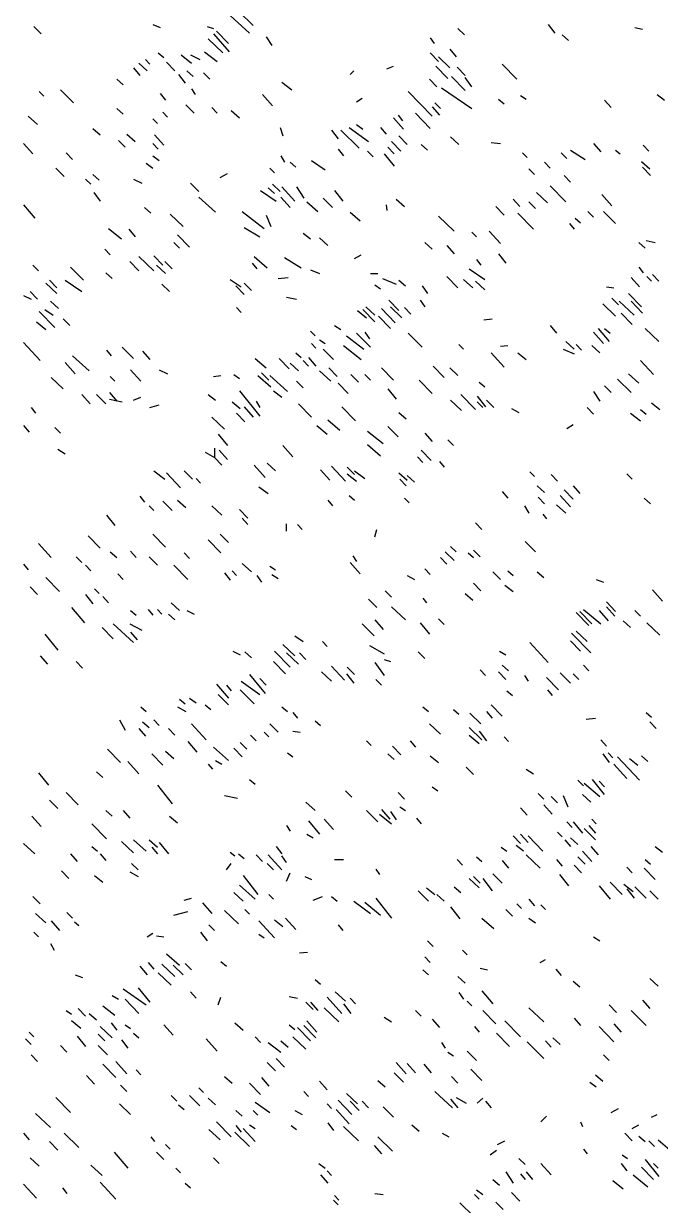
# Model space of a CAD drawing. Extents: x 0 to 599, y 0 to 600.
# Drawn here: x 0.2 to 126.5, y 239.7 to 474.2 of the extents above; entities that cross this region are included whole.
import ezdxf

# ---------------------------------------------------------------- set-up
doc = ezdxf.new("R2010")
doc.units = 0
doc.header["$MEASUREMENT"] = 0
doc.layers.add('LIMESTONE_FSET2', color=66, linetype='CONTINUOUS')

msp = doc.modelspace()

# ---------------------------------------------------------------- linework, layer by layer
at = {"layer": 'LIMESTONE_FSET2'}
for p, q in [((40.43, 476.44), (45, 472.32)), ((42.99, 476.44), (45.73, 473.82)), ((25.79, 474.01), (27.26, 473.45)), ((104.27, 474.01), (105.55, 472.32)), ((2.2, 473.64), (3.66, 472.14)), ((36.59, 473.64), (37.87, 473.26)), ((37.87, 472.14), (40.98, 468.58)), ((38.41, 472.7), (40.79, 470.27)), ((48.29, 471.58), (49.39, 469.89)), ((80.85, 471.39), (81.59, 470.27)), ((86.34, 473.26), (87.62, 471.95)), ((107.01, 471.95), (108.29, 470.83)), ((121.46, 473.45), (122.93, 473.07)), ((36.77, 471.2), (39.7, 468.39)), ((84.7, 469.14), (85.98, 467.64)), ((24.33, 467.08), (25.24, 466.15)), ((26.89, 468.39), (27.99, 467.46)), ((31.46, 468.02), (33.48, 466.33)), ((33.29, 468.02), (35.12, 467.08)), ((36.04, 468.58), (38.6, 466.71)), ((80.85, 468.39), (82.5, 466.71)), ((82.5, 467.64), (84.7, 465.4)), ((21.95, 465.4), (23.23, 463.9)), ((23.05, 466.33), (24.7, 464.84)), ((28.54, 466.52), (30.18, 464.84)), ((32.56, 464.84), (33.84, 463.71)), ((35.85, 464.46), (37.13, 463.15)), ((64.94, 464.09), (65.67, 464.84)), ((72.26, 465.21), (73.54, 465.77)), ((81.95, 465.77), (84.33, 463.34)), ((86.16, 465.59), (87.8, 463.9)), ((95.12, 466.15), (98.05, 463.15)), ((18.66, 463.15), (19.94, 462.03)), ((30.91, 464.09), (32.2, 462.4)), ((51.4, 462.59), (53.41, 461.09)), ((80.67, 463.15), (82.13, 461.65)), ((85.06, 463.71), (87.8, 460.9)), ((89.09, 461.65), (87.8, 463.53)), ((3.29, 460.72), (4.21, 459.78)), ((7.5, 461.09), (10.06, 458.47)), ((27.26, 460.34), (28.35, 459.03)), ((33.48, 461.28), (34.21, 460.16)), ((47.56, 460.16), (49.57, 457.91)), ((76.46, 460.72), (81.22, 455.85)), ((83.05, 461.47), (89.09, 457.35)), ((98.78, 459.97), (99.88, 459.22)), ((125.85, 460.16), (127.32, 459.03)), ((18.66, 457.35), (19.94, 456.22)), ((32.38, 458.1), (34.02, 456.41)), ((37.5, 457.54), (38.6, 456.41)), ((66.22, 458.66), (67.32, 459.41)), ((81.22, 457.72), (82.68, 456.04)), ((81.77, 458.47), (82.87, 457.35)), ((94.39, 459.22), (95.49, 458.28)), ((115.43, 459.03), (116.71, 457.54)), ((1.1, 455.85), (2.93, 454.17)), ((25.79, 455.29), (26.71, 454.35)), ((27.8, 456.6), (28.72, 455.66)), ((41.34, 456.97), (42.99, 455.48)), ((73.54, 455.48), (75.55, 453.23)), ((74.45, 456.04), (75.37, 454.91)), ((77.93, 456.41), (80.85, 453.42)), ((13.9, 453.42), (15.37, 452.11)), ((51.04, 453.6), (51.59, 451.92)), ((61.28, 453.04), (62.56, 451.36)), ((63.11, 453.04), (66.77, 449.49)), ((64.76, 453.6), (68.6, 450.8)), ((66.22, 454.17), (67.5, 453.23)), ((70.98, 453.6), (72.07, 452.29)), ((0.18, 450.42), (2.01, 448.36)), ((19.02, 450.98), (20.3, 449.67)), ((20.67, 452.29), (22.32, 450.8)), ((25.79, 450.42), (26.89, 449.3)), ((26.16, 452.11), (27.99, 450.05)), ((73.17, 450.8), (75, 448.92)), ((74.63, 451.92), (76.28, 450.23)), ((79.02, 450.23), (80.3, 449.11)), ((84.88, 451.73), (86.52, 450.23)), ((92.93, 450.61), (94.76, 450.42)), ((113.23, 450.42), (114.7, 448.74)), ((8.6, 448.55), (9.88, 447.24)), ((25.79, 447.99), (27.07, 447.05)), ((51.22, 447.99), (51.95, 446.68)), ((62.56, 449.3), (63.66, 447.99)), ((68.41, 448.92), (69.51, 447.8)), ((71.71, 448.36), (73.72, 445.93)), ((72.44, 449.67), (73.72, 448.36)), ((99.15, 448.55), (100.06, 447.61)), ((106.83, 448.55), (107.93, 447.43)), ((108.66, 449.11), (111.59, 447.24)), ((117.62, 449.11), (118.54, 448.36)), ((123.11, 450.05), (124.21, 448.92)), ((6.59, 445.55), (8.23, 443.87)), ((24.51, 446.49), (25.79, 445.55)), ((49.02, 445.55), (49.94, 444.62)), ((53.05, 446.68), (54.15, 445.74)), ((57.26, 447.05), (60, 445.18)), ((103.54, 446.68), (104.63, 445.55)), ((122.74, 446.86), (124.39, 445.37)), ((122.93, 445.74), (124.57, 444.06)), ((12.44, 443.31), (13.54, 442.37)), ((13.9, 444.24), (15.18, 443.12)), ((21.95, 443.31), (23.6, 442.56)), ((39.15, 443.68), (40.61, 444.43)), ((100.43, 445.37), (101.52, 444.24)), ((107.38, 444.06), (108.66, 442.75)), ((33.29, 442.56), (34.94, 440.87)), ((47.2, 441.06), (50.3, 439)), ((48.66, 441.62), (49.94, 440.5)), ((49.57, 442.37), (51.04, 440.87)), ((51.4, 441.81), (53.96, 439)), ((54.33, 441.81), (55.79, 439.56)), ((61.83, 441.06), (63.48, 439)), ((104.63, 442), (107.74, 438.81)), ((14.09, 440.69), (15.37, 439)), ((34.94, 439.75), (38.23, 436.76)), ((51.22, 439.75), (53.05, 437.69)), ((56.34, 438.81), (58.54, 436.94)), ((59.63, 439.56), (61.46, 437.69)), ((74.09, 439.38), (75.73, 437.88)), ((97.32, 439.38), (98.6, 437.88)), ((100.43, 438.81), (101.71, 437.5)), ((101.89, 440.69), (104.09, 438.63)), ((114.88, 440.31), (116.89, 438.07)), ((0.18, 438.25), (2.38, 435.63)), ((24.15, 437.69), (25.43, 436.57)), ((29.27, 436.38), (31.83, 433.95)), ((43.54, 436.94), (47.93, 433.57)), ((48.29, 436.19), (49.21, 433.95)), ((64.94, 436.76), (66.95, 435.07)), ((72.07, 438.25), (72.26, 437.13)), ((93.84, 437.88), (95.49, 436.19)), ((98.23, 436.57), (101.34, 433.39)), ((112.13, 436.94), (113.23, 435.82)), ((115.24, 436.94), (117.62, 434.51)), ((82.5, 436.01), (85.61, 433.01)), ((108.48, 434.51), (109.39, 433.39)), ((109.57, 435.63), (110.67, 434.7)), ((17.01, 433.57), (19.57, 431.51)), ((21.04, 433.39), (22.32, 431.89)), ((33.11, 429.83), (30.73, 432.26)), ((43.9, 433.76), (47.01, 431.89)), ((55.61, 432.64), (57.07, 431.51)), ((58.9, 431.7), (60.55, 430.2)), ((89.09, 432.82), (90, 431.89)), ((92.56, 433.01), (94.76, 430.58)), ((16.28, 429.45), (17.38, 428.33)), ((30, 430.76), (31.1, 429.64)), ((79.76, 430.76), (81.22, 429.45)), ((84.15, 430.2), (85.61, 428.52)), ((122.2, 430.76), (123.48, 429.64)), ((123.66, 431.14), (125.49, 430.76)), ((21.22, 427.02), (23.05, 425.15)), ((23.05, 427.96), (25.98, 425.15)), ((25.98, 428.14), (27.8, 426.27)), ((28.17, 427.02), (29.63, 425.52)), ((45.91, 427.96), (48.48, 425.71)), ((51.95, 427.77), (55.24, 425.71)), ((65.85, 427.58), (67.13, 428.33)), ((90, 427.39), (90.91, 426.27)), ((94.39, 428.52), (95.85, 426.65)), ((2.01, 426.27), (3.11, 425.15)), ((9.51, 425.9), (12.07, 423.28)), ((16.46, 424.77), (17.74, 423.65)), ((26.52, 426.27), (28.35, 424.59)), ((45.55, 426.65), (46.46, 425.52)), ((57.07, 425.34), (58.9, 424.59)), ((68.96, 424.59), (70.43, 424.59)), ((88.54, 425.52), (91.65, 423.46)), ((122.2, 425.9), (123.11, 424.77)), ((4.57, 422.71), (6.77, 420.66)), ((5.3, 423.28), (6.77, 421.78)), ((8.41, 423.28), (11.71, 421.03)), ((27.62, 422.53), (29.09, 421.03)), ((41.16, 423.46), (43.35, 421.97)), ((42.26, 422.15), (43.9, 420.47)), ((43.9, 422.71), (45.37, 421.22)), ((50.67, 423.65), (52.68, 423.84)), ((69.88, 422.34), (70.98, 421.59)), ((71.34, 423.65), (74.09, 422.53)), ((74.63, 423.28), (75.91, 422.15)), ((79.21, 422.15), (80.3, 420.66)), ((84.15, 424.03), (86.34, 421.78)), ((87.44, 423.46), (89.27, 421.78)), ((89.82, 423.09), (91.65, 421.4)), ((120.73, 423.84), (122.38, 421.97)), ((123.84, 424.03), (124.76, 423.09)), ((124.94, 424.4), (126.22, 423.09)), ((0.18, 420.28), (1.65, 419.53)), ((1.46, 421.03), (2.93, 419.53)), ((52.32, 419.91), (54.33, 419.53)), ((115.79, 421.97), (117.26, 421.78)), ((116.89, 419.72), (118.17, 418.41)), ((120.18, 420.66), (122.74, 418.03)), ((4.39, 417.47), (6.04, 416.35)), ((5.49, 419.16), (7.13, 417.66)), ((42.44, 417.85), (43.35, 416.91)), ((67.5, 417.47), (69.88, 415.04)), ((68.05, 418.03), (69.88, 416.35)), ((71.16, 417.66), (73.9, 414.85)), ((72.62, 419.34), (74.63, 417.29)), ((72.99, 418.03), (75.18, 415.79)), ((75.73, 417.85), (77.01, 416.54)), ((78.84, 419.34), (79.76, 418.03)), ((115.06, 418.6), (117.62, 416.16)), ((118.35, 419.16), (121.28, 416.35)), ((120.73, 419.16), (122.93, 416.72)), ((2.74, 415.04), (4.57, 413.54)), ((3.29, 417.1), (6.4, 413.92)), ((8.05, 415.6), (9.33, 414.29)), ((66.4, 417.29), (68.23, 415.79)), ((70.61, 416.16), (72.99, 413.73)), ((91.46, 415.41), (93.11, 415.6)), ((118.72, 416.72), (120.91, 414.48)), ((57.07, 413.17), (57.99, 412.23)), ((61.83, 414.29), (63.11, 413.54)), ((66.22, 412.79), (68.96, 409.98)), ((67.87, 412.98), (68.78, 411.67)), ((76.46, 412.79), (79.21, 409.98)), ((104.63, 414.29), (105.91, 412.79)), ((113.23, 412.98), (115.24, 410.73)), ((114.15, 413.73), (116.34, 411.11)), ((115.43, 413.73), (116.52, 412.79)), ((123.48, 413.73), (126.22, 411.11)), ((0.18, 410.92), (3.48, 407.36)), ((57.26, 410.73), (58.17, 409.8)), ((58.9, 411.48), (60, 410.73)), ((63.66, 410.36), (67.13, 407.55)), ((64.21, 412.23), (67.68, 409.61)), ((86.52, 410.55), (87.44, 409.61)), ((94.76, 410.17), (96.22, 410.36)), ((107.74, 411.11), (109.39, 409.61)), ((109.76, 410.55), (110.85, 409.42)), ((112.87, 410.36), (114.51, 408.86)), ((9.88, 408.3), (13.17, 405.3)), ((16.65, 409.42), (17.56, 408.3)), ((19.76, 409.98), (21.95, 407.74)), ((23.78, 409.24), (25.24, 407.55)), ((54.15, 408.86), (55.24, 407.93)), ((61.65, 407.55), (59.63, 409.61)), ((92.93, 408.86), (95.49, 406.05)), ((98.23, 408.86), (99.88, 407.55)), ((107.2, 409.61), (109.39, 408.67)), ((8.41, 406.99), (10.43, 404.74)), ((46.1, 407.74), (48.29, 405.87)), ((50.85, 407.74), (52.87, 405.68)), ((53.05, 406.8), (54.7, 405.3)), ((55.61, 407.36), (56.71, 406.24)), ((56.71, 407.93), (58.17, 406.24)), ((60.73, 405.87), (62.38, 404.18)), ((71.16, 405.87), (73.54, 403.43)), ((81.4, 406.24), (83.6, 403.99)), ((84.7, 405.87), (86.34, 404.37)), ((122.56, 407.36), (125.12, 404.56)), ((5.67, 403.99), (8.05, 401.75)), ((17.38, 404.18), (18.29, 403.24)), ((21.4, 405.49), (23.41, 403.24)), ((27.07, 405.49), (28.72, 404.74)), ((37.87, 404.18), (39.33, 404.37)), ((41.89, 404.56), (42.99, 403.81)), ((46.65, 404.37), (49.21, 402.12)), ((47.38, 404.93), (48.84, 403.43)), ((49.02, 404.37), (52.5, 401.19)), ((58.9, 405.3), (61.1, 403.24)), ((65.12, 404.56), (66.59, 403.06)), ((67.87, 404.56), (68.96, 403.43)), ((78.66, 403.43), (81.22, 400.81)), ((117.99, 403.62), (120.73, 401)), ((120.18, 404.74), (122.2, 402.87)), ((17.2, 401), (18.66, 399.31)), ((42.99, 401.37), (47.01, 396.32)), ((49.76, 401.37), (51.4, 400.06)), ((54.33, 403.24), (55.61, 401.93)), ((62.56, 402.87), (64.57, 400.81)), ((72.44, 401.75), (74.09, 399.69)), ((90.55, 403.06), (91.65, 402.12)), ((113.23, 401.19), (114.51, 399.31)), ((115.43, 402.31), (116.71, 401)), ((11.71, 400.62), (13.35, 398.75)), ((14.63, 400.62), (16.46, 398.75)), ((17.2, 399.69), (19.76, 399.13)), ((21.95, 399.5), (23.41, 400.06)), ((36.77, 400.62), (38.23, 399.5)), ((41.52, 399.13), (43.17, 397.82)), ((46.28, 399.31), (47.01, 398)), ((54.7, 398.75), (57.26, 396.13)), ((84.88, 399.5), (87.07, 397.44)), ((86.89, 400.62), (89.82, 397.63)), ((90.18, 400.25), (91.83, 398.19)), ((90.18, 399.13), (91.28, 398)), ((92.01, 399.5), (93.48, 398)), ((124.76, 398.94), (126.4, 397.63)), ((1.65, 398), (2.56, 396.88)), ((25.24, 398), (27.07, 398.56)), ((42.44, 396.88), (44.09, 395.2)), ((43.9, 398.19), (45.73, 396.13)), ((63.29, 398.19), (66.04, 395.38)), ((74.63, 397.07), (76.1, 395.76)), ((96.95, 397.82), (98.41, 397.07)), ((111.95, 398), (113.23, 396.69)), ((120.55, 396.88), (122.56, 395.38)), ((122.56, 397.63), (123.66, 396.69)), ((0.18, 394.45), (1.28, 393.14)), ((6.4, 394.07), (7.5, 392.95)), ((37.5, 396.13), (40.06, 393.7)), ((58.35, 394.45), (60.37, 392.76)), ((60.55, 395.57), (62.93, 393.51)), ((72.44, 394.26), (74.45, 392.2)), ((107.93, 393.88), (109.21, 394.63)), ((38.78, 392.76), (40.61, 390.51)), ((68.41, 393.32), (71.52, 390.89)), ((79.76, 392.95), (81.22, 391.26)), ((84.33, 391.64), (85.43, 390.51)), ((6.95, 389.77), (8.41, 388.83)), ((38.05, 389.95), (38.05, 388.08)), ((38.96, 389.58), (40.61, 387.71)), ((51.59, 390.51), (53.6, 388.27)), ((68.41, 390.7), (70.98, 388.46)), ((79.02, 389.58), (81.04, 387.52)), ((36.22, 389.2), (38.05, 388.08)), ((39.51, 386.58), (38.05, 388.08)), ((48.48, 386.96), (50.12, 385.46)), ((78.29, 388.27), (79.39, 387.15)), ((82.68, 387.33), (83.6, 386.21)), ((25.98, 385.46), (28.17, 383.78)), ((28.54, 385.09), (31.28, 382.09)), ((32.01, 385.46), (33.66, 383.78)), ((45.91, 386.58), (48.11, 384.15)), ((59.09, 385.65), (60.91, 383.59)), ((61.28, 386.4), (64.02, 383.4)), ((64.39, 386.21), (65.85, 384.71)), ((64.39, 384.9), (66.22, 383.4)), ((65.85, 385.46), (67.87, 383.96)), ((74.63, 385.09), (76.28, 383.59)), ((100.61, 385.27), (101.52, 384.34)), ((104.82, 384.71), (106.1, 383.4)), ((119.82, 384.9), (120.91, 383.78)), ((34.39, 383.96), (35.3, 383.03)), ((46.83, 382.28), (48.66, 380.97)), ((74.82, 383.78), (76.1, 382.46)), ((76.28, 384.52), (77.74, 383.21)), ((103.54, 381.15), (102.07, 382.46)), ((109.21, 382.46), (110.49, 380.97)), ((23.23, 380.41), (24.15, 379.28)), ((64.76, 380.59), (65.85, 379.66)), ((75.73, 380.03), (76.65, 379.1)), ((95.12, 381.34), (96.22, 380.03)), ((102.26, 380.22), (103.54, 378.91)), ((106.65, 380.59), (108.66, 378.35)), ((107.38, 381.72), (109.21, 379.84)), ((123.29, 380.03), (124.57, 378.91)), ((25.06, 378.53), (25.98, 377.6)), ((27.8, 379.47), (29.63, 377.6)), ((30.73, 379.66), (32.38, 378.16)), ((37.5, 378.53), (39.51, 376.66)), ((42.99, 377.78), (44.63, 376.1)), ((60.55, 379.66), (61.46, 378.53)), ((99.51, 378.53), (100.43, 377.04)), ((105.91, 378.72), (107.74, 377.04)), ((16.65, 376.66), (18.29, 374.6)), ((43.54, 376.1), (44.63, 374.79)), ((103.17, 376.85), (103.9, 375.91)), ((25.79, 372.92), (28.35, 370.3)), ((39.15, 372.92), (40.79, 371.23)), ((52.32, 373.48), (52.32, 374.98)), ((54.51, 374.79), (55.43, 373.85)), ((69.88, 372.36), (70.24, 373.85)), ((89.82, 375.16), (91.1, 373.85)), ((3.11, 371.05), (5.67, 368.24)), ((12.99, 372.54), (15.37, 370.11)), ((36.77, 371.79), (39.33, 369.17)), ((84.88, 370.48), (85.98, 369.36)), ((99.7, 371.42), (101.71, 369.36)), ((10.61, 368.42), (11.71, 367.3)), ((17.38, 369.36), (18.66, 368.24)), ((21.4, 369.55), (22.5, 368.24)), ((25.06, 368.42), (26.71, 366.74)), ((32.01, 369.17), (33.11, 368.05)), ((65.49, 368.61), (66.22, 367.49)), ((82.87, 368.24), (84.15, 366.93)), ((83.78, 369.36), (85.61, 367.68)), ((88.35, 369.17), (89.45, 368.24)), ((89.45, 369.73), (90.73, 368.42)), ((0.18, 366.93), (1.1, 365.8)), ((12.44, 366.74), (13.54, 365.62)), ((30, 366.74), (32.74, 363.93)), ((43.54, 367.11), (45.37, 365.43)), ((49.02, 366.55), (50.12, 365.8)), ((64.94, 367.3), (66.95, 365.05)), ((79.76, 365.99), (80.85, 364.87)), ((4.57, 364.31), (7.32, 361.5)), ((18.84, 365.05), (19.94, 363.93)), ((40.06, 365.24), (41.16, 363.74)), ((41.52, 365.62), (42.44, 364.68)), ((46.46, 364.68), (47.38, 363.37)), ((49.39, 364.87), (50.67, 364.12)), ((76.28, 364.68), (77.74, 363.93)), ((93.29, 365.43), (94.76, 363.93)), ((96.22, 365.62), (97.32, 364.68)), ((102.07, 365.43), (103.35, 364.31)), ((113.78, 363.93), (115.24, 363.37)), ((1.46, 362.43), (2.93, 360.94)), ((14.27, 362.06), (15.18, 361.12)), ((71.89, 361.68), (73.17, 360.37)), ((87.8, 361.12), (89.27, 359.81)), ((89.45, 363.18), (90.91, 361.68)), ((95.67, 362.81), (97.32, 361.5)), ((124.94, 361.87), (126.95, 359.63)), ((12.44, 360.94), (13.9, 359.06)), ((15.91, 360.56), (17.01, 359.25)), ((29.45, 359.25), (31.1, 357.75)), ((68.6, 360), (70.24, 358.32)), ((79.39, 360.19), (80.12, 359.25)), ((115.79, 359.44), (117.62, 357.57)), ((9.7, 358.32), (12.26, 355.32)), ((21.4, 357.75), (22.5, 356.82)), ((24.88, 357.94), (25.79, 356.82)), ((26.71, 357.94), (27.62, 357)), ((28.9, 357), (30.18, 355.88)), ((32.56, 357.75), (34.02, 357)), ((73.17, 358.5), (75.91, 355.88)), ((109.76, 357.38), (112.32, 354.76)), ((110.49, 357.57), (112.87, 355.13)), ((111.22, 357.94), (114.7, 355.13)), ((114.33, 357.75), (116.16, 355.69)), ((115.79, 358.5), (117.44, 356.63)), ((121.46, 357.75), (122.56, 356.63)), ((15.73, 354.38), (17.93, 352.14)), ((17.93, 355.13), (21.95, 351.39)), ((21.22, 355.13), (23.6, 353.82)), ((67.32, 355.13), (69.7, 352.7)), ((69.88, 355.88), (71.52, 354.01)), ((78.84, 355.32), (80.67, 353.07)), ((82.5, 356.07), (83.6, 354.95)), ((119.09, 355.69), (120.55, 354.38)), ((123.84, 355.32), (126.4, 352.89)), ((4.39, 353.07), (6.95, 349.89)), ((21.4, 353.45), (22.68, 351.95)), ((53.96, 352.7), (55.61, 351.58)), ((108.66, 351.76), (110.67, 349.7)), ((108.84, 353.26), (112.68, 349.33)), ((109.76, 353.63), (111.95, 351.58)), ((41.71, 349.7), (43.17, 348.95)), ((44.09, 349.52), (45.37, 348.39)), ((49.94, 349.7), (53.05, 346.52)), ((51.59, 351.01), (53.96, 348.77)), ((59.45, 351.58), (60.37, 350.64)), ((68.78, 350.83), (71.71, 349.14)), ((78.48, 349.52), (79.76, 348.21)), ((94.57, 349.7), (95.85, 348.95)), ((100.61, 351.39), (104.27, 347.46)), ((3.48, 348.77), (4.94, 347.08)), ((10.61, 347.64), (11.89, 346.33)), ((49.76, 347.64), (52.13, 345.21)), ((52.32, 349.33), (54.7, 347.08)), ((54.88, 349.33), (56.16, 348.02)), ((69.88, 347.46), (71.71, 344.84)), ((71.71, 348.02), (72.99, 347.64)), ((45, 345.02), (48.11, 341.28)), ((59.27, 345.59), (61.28, 343.71)), ((61.28, 346.71), (63.84, 343.9)), ((64.21, 345.21), (65.67, 343.34)), ((64.39, 346.52), (65.85, 345.02)), ((90.73, 345.96), (91.83, 344.84)), ((94.39, 345.59), (95.85, 344.09)), ((95.12, 346.9), (96.4, 345.77)), ((99.51, 344.84), (100.24, 343.71)), ((106.65, 345.4), (108.66, 343.34)), ((109.21, 345.21), (110.3, 344.09)), ((111.22, 346.9), (112.32, 345.77)), ((38.41, 343.15), (40.79, 340.34)), ((40.43, 342.96), (41.34, 341.84)), ((43.35, 343.71), (47.01, 341.09)), ((47.01, 344.27), (48.29, 342.96)), ((70.06, 344.09), (71.16, 342.96)), ((103.9, 344.46), (106.28, 342.03)), ((31.1, 340.16), (32.2, 339.22)), ((33.11, 340.34), (34.39, 339.41)), ((38.78, 341.09), (40.79, 339.03)), ((43.17, 342.03), (45.91, 339.22)), ((96.04, 341.84), (97.13, 340.9)), ((104.09, 342.03), (105, 340.9)), ((23.41, 338.66), (24.51, 337.72)), ((30.73, 338.66), (32.38, 337.72)), ((36.22, 339.03), (37.32, 338.1)), ((51.4, 338.66), (52.5, 337.72)), ((79.39, 338.66), (80.49, 337.72)), ((85.43, 338.1), (86.52, 337.16)), ((92.01, 337.72), (93.11, 336.41)), ((92.93, 339.03), (95.12, 336.79)), ((19.21, 336.04), (20.3, 333.98)), ((23.78, 335.66), (25.06, 334.54)), ((25.98, 336.04), (27.07, 334.91)), ((53.6, 337.54), (54.51, 336.41)), ((57.99, 335.85), (59.09, 334.91)), ((88.72, 337.35), (90.91, 335.29)), ((111.77, 336.22), (113.6, 336.41)), ((123.66, 337.54), (124.76, 336.6)), ((124.39, 335.66), (125.67, 334.35)), ((23.05, 334.35), (24.33, 332.85)), ((28.9, 334.35), (30.18, 333.04)), ((33.48, 335.29), (36.4, 332.11)), ((45.18, 333.04), (46.28, 331.92)), ((47.93, 333.6), (48.84, 332.67)), ((49.02, 335.29), (50.67, 333.6)), ((53.6, 333.79), (55.06, 333.6)), ((80.67, 335.29), (82.87, 333.23)), ((88.54, 334.54), (91.1, 332.11)), ((88.54, 333.04), (90.55, 331.36)), ((90.55, 333.79), (92.01, 331.92)), ((32.74, 331.73), (34.57, 329.67)), ((43.17, 331.54), (44.45, 330.23)), ((68.23, 331.92), (69.15, 330.98)), ((73.35, 330.8), (75, 329.11)), ((76.83, 331.92), (77.93, 330.61)), ((95.49, 332.67), (96.4, 331.73)), ((114.7, 332.11), (115.79, 330.8)), ((16.83, 330.23), (19.39, 327.61)), ((25.61, 329.3), (27.8, 327.05)), ((28.35, 329.86), (30, 328.36)), ((37.87, 330.61), (40.79, 327.99)), ((41.89, 330.42), (43.54, 328.74)), ((52.5, 329.49), (53.6, 328.74)), ((72.44, 329.3), (73.72, 328.17)), ((80.85, 328.92), (82.5, 327.61)), ((115.06, 329.3), (116.34, 327.61)), ((116.16, 329.49), (117.07, 328.55)), ((117.99, 328.74), (122.38, 324.06)), ((120.37, 328.36), (122.01, 327.05)), ((122.74, 328.92), (124.02, 327.8)), ((20.85, 327.8), (23.05, 325.37)), ((36.77, 327.24), (37.68, 326.3)), ((38.23, 327.99), (39.51, 327.24)), ((87.99, 326.68), (89.45, 325.18)), ((99.88, 326.3), (101.34, 325.37)), ((117.26, 327.24), (119.82, 324.43)), ((3.11, 325.55), (5.12, 323.12)), ((14.63, 325.74), (15.91, 324.62)), ((45, 324.24), (46.1, 323.31)), ((110.12, 324.06), (111.22, 322.93)), ((115.43, 321.25), (113.05, 324.24)), ((114.33, 323.87), (115.43, 322.75)), ((8.6, 321.62), (10.98, 319.19)), ((26.71, 323.12), (29.63, 319.38)), ((64.02, 322), (65.3, 320.69)), ((74.45, 321.62), (75.73, 320.31)), ((81.22, 322.75), (82.32, 322)), ((102.26, 321.44), (103.35, 320.31)), ((112.68, 319.75), (111.04, 321.25)), ((111.4, 323.49), (114.51, 320.87)), ((5.3, 320.12), (6.95, 318.44)), ((40.06, 321.06), (42.62, 320.5)), ((56.16, 319.75), (57.99, 318.07)), ((103.35, 319.19), (105, 317.32)), ((104.82, 320.87), (106.1, 319.56)), ((107.2, 321.06), (108.11, 318.81)), ((1.83, 316.94), (3.66, 314.88)), ((16.46, 318.07), (17.74, 316.94)), ((19.94, 318.07), (21.22, 316.57)), ((29.09, 316.94), (30.73, 315.63)), ((68.23, 318.07), (70.43, 315.82)), ((70.79, 317.32), (73.17, 315.44)), ((71.16, 318.25), (72.8, 316.38)), ((72.99, 317.88), (74.09, 316.19)), ((74.82, 318.81), (75.91, 318.07)), ((78.11, 316.57), (79.02, 315.44)), ((98.78, 318.63), (100.06, 317.13)), ((13.72, 315.44), (16.65, 312.45)), ((52.32, 315.07), (53.05, 313.95)), ((56.71, 316.01), (58.9, 313.39)), ((59.82, 316.38), (61.65, 314.32)), ((107.93, 315.82), (109.02, 314.7)), ((109.21, 315.82), (111.04, 313.57)), ((111.4, 314.51), (113.6, 312.26)), ((112.32, 315.07), (113.6, 313.57)), ((112.87, 316.38), (113.78, 315.44)), ((19.57, 311.89), (21.95, 309.64)), ((21.95, 312.26), (24.51, 310.02)), ((25.06, 312.26), (26.71, 310.76)), ((56.34, 313.39), (57.62, 312.64)), ((97.32, 313.01), (98.78, 311.51)), ((98.78, 313.39), (100.24, 311.7)), ((100.24, 313.01), (103.17, 310.02)), ((106.1, 313.76), (107.01, 312.82)), ((107.56, 312.26), (108.66, 310.95)), ((108.66, 312.64), (110.12, 311.33)), ((0.18, 311.51), (2.38, 309.45)), ((13.72, 310.95), (14.82, 310.02)), ((25.61, 310.76), (26.71, 309.45)), ((27.07, 311.7), (28.9, 309.45)), ((41.16, 309.83), (42.07, 309.08)), ((50.3, 310.95), (51.4, 309.45)), ((94.94, 310.76), (96.04, 310.02)), ((99.33, 310.02), (97.87, 311.14)), ((111.04, 310.02), (112.87, 307.96)), ((112.68, 310.95), (114.15, 309.27)), ((125.49, 310.95), (126.95, 309.83)), ((9.51, 309.45), (10.79, 307.96)), ((15.37, 309.45), (16.46, 308.14)), ((21.59, 307.58), (22.87, 306.27)), ((40.43, 306.27), (41.34, 307.58)), ((42.8, 309.45), (43.9, 308.52)), ((46.28, 309.27), (47.56, 307.96)), ((48.48, 307.58), (49.76, 306.27)), ((48.66, 309.27), (51.4, 306.27)), ((52.32, 307.77), (51.4, 309.08)), ((61.83, 308.33), (63.66, 308.33)), ((86.16, 308.33), (87.26, 307.21)), ((90, 308.89), (91.1, 307.96)), ((95.12, 308.14), (96.4, 306.65)), ((99.88, 309.27), (102.62, 306.65)), ((105.91, 308.33), (107.01, 307.02)), ((109.39, 307.21), (110.85, 305.71)), ((110.12, 308.89), (111.59, 307.39)), ((123.48, 308.33), (124.57, 307.39)), ((7.68, 306.08), (9.15, 304.59)), ((14.27, 305.15), (15.91, 303.84)), ((21.22, 305.9), (22.87, 304.96)), ((43.72, 305.15), (46.65, 301.4)), ((52.32, 304.03), (53.05, 305.71)), ((55.98, 304.96), (57.26, 304.4)), ((70.06, 306.46), (70.79, 305.34)), ((89.45, 304.96), (90.73, 303.65)), ((93.29, 305.52), (95.12, 303.65)), ((106.46, 305.34), (108.29, 303.09)), ((119.82, 306.83), (120.91, 305.71)), ((123.29, 306.65), (125.49, 304.4)), ((42.99, 303.28), (46.1, 300.47)), ((80.12, 302.71), (81.77, 301.4)), ((85.61, 302.9), (86.89, 301.78)), ((88.54, 304.59), (90.55, 302.71)), ((91.28, 304.59), (93.11, 302.15)), ((114.33, 303.09), (116.52, 300.47)), ((116.52, 303.84), (118.9, 301.4)), ((119.27, 303.46), (121.1, 301.97)), ((119.82, 302.53), (121.28, 300.66)), ((121.46, 302.9), (123.66, 300.66)), ((2.01, 301.03), (3.48, 299.53)), ((32.01, 300.28), (33.48, 300.66)), ((41.89, 301.78), (43.72, 300.09)), ((48.84, 301.4), (49.76, 300.47)), ((57.62, 300.28), (59.45, 301.03)), ((61.28, 301.03), (62.38, 300.09)), ((70.06, 300.66), (73.17, 296.72)), ((78.48, 302.15), (80.49, 300.09)), ((83.6, 300.09), (82.13, 301.4)), ((100.43, 300.47), (101.52, 299.16)), ((124.39, 302.15), (126.04, 300.47)), ((8.78, 297.85), (9.88, 296.72)), ((30, 297.29), (32.74, 298.03)), ((35.67, 299.72), (37.5, 297.66)), ((40.06, 298.22), (42.8, 295.6)), ((44.09, 298.41), (45, 297.47)), ((65.67, 300.09), (68.96, 297.66)), ((67.87, 299.91), (70.98, 297.29)), ((84.88, 298.97), (86.71, 296.54)), ((95.85, 298.41), (97.13, 297.1)), ((98.05, 299.53), (98.96, 298.6)), ((102.8, 299.34), (103.72, 298.41)), ((2.56, 297.66), (4.57, 295.79)), ((5.67, 296.16), (7.32, 294.29)), ((10.24, 295.98), (11.16, 295.23)), ((46.83, 296.16), (49.94, 292.79)), ((49.94, 296.35), (51.59, 295.04)), ((52.13, 296.72), (54.15, 294.48)), ((91.1, 296.72), (93.48, 294.66)), ((100.43, 296.72), (101.71, 295.79)), ((2.2, 293.92), (3.11, 292.98)), ((24.7, 292.98), (25.79, 293.73)), ((26.52, 293.17), (27.99, 292.98)), ((35.3, 293.92), (36.59, 292.23)), ((36.95, 295.41), (38.05, 294.29)), ((46.83, 293.54), (47.93, 292.79)), ((62.56, 295.41), (63.48, 294.29)), ((5.49, 291.67), (6.22, 290.36)), ((80.3, 292.23), (81.4, 291.11)), ((113.23, 292.98), (114.51, 292.23)), ((28.54, 289.61), (31.1, 287.36)), ((54.88, 289.8), (56.52, 289.98)), ((79.76, 289.05), (80.85, 287.93)), ((87.26, 290.36), (88.17, 289.42)), ((102.62, 287.93), (103.72, 288.49)), ((23.23, 287.18), (24.7, 285.49)), ((24.88, 287.93), (25.98, 286.61)), ((27.62, 287.55), (30.18, 285.12)), ((29.82, 287.36), (31.83, 285.49)), ((32.2, 287.74), (33.48, 286.43)), ((39.33, 288.11), (40.43, 287.18)), ((79.39, 286.43), (80.49, 285.49)), ((90.73, 286.8), (92.2, 286.43)), ((105.73, 286.61), (106.83, 285.3)), ((10.43, 285.49), (11.89, 284.93)), ((26.89, 285.87), (29.45, 283.43)), ((57.99, 284.56), (59.09, 283.62)), ((86.34, 285.12), (87.8, 283.81)), ((109.21, 284.18), (110.49, 283.06)), ((124.39, 284.74), (126.04, 283.24)), ((19.94, 282.68), (24.51, 279.5)), ((22.87, 282.87), (25.24, 280.06)), ((33.29, 282.12), (34.39, 280.81)), ((62.01, 282.12), (64.02, 280.25)), ((86.52, 281.93), (87.44, 280.62)), ((91.1, 282.31), (93.29, 279.69)), ((15.91, 279.31), (18.29, 277.44)), ((17.74, 281.37), (19.02, 280.62)), ((20.3, 280.62), (23.05, 277.82)), ((38.78, 279.5), (39.33, 281)), ((52.87, 281.19), (54.51, 280.81)), ((56.16, 280.06), (57.62, 278.56)), ((57.07, 280.06), (58.54, 278.38)), ((60.37, 281), (63.29, 277.82)), ((63.66, 279.69), (65.12, 277.82)), ((64.94, 280.81), (66.04, 279.69)), ((88.17, 280.25), (89.09, 279.31)), ((116.34, 279.5), (117.8, 278)), ((122.93, 280.44), (124.39, 278.75)), ((8.6, 278.38), (9.7, 277.63)), ((10.98, 278.75), (12.44, 277.25)), ((13.17, 277.82), (14.63, 276.51)), ((59.82, 278.94), (62.74, 276.13)), ((71.71, 277.07), (73.17, 276.13)), ((77.93, 278.38), (79.02, 277.25)), ((81.22, 276.69), (82.68, 275.01)), ((91.28, 278.38), (93.84, 275.76)), ((100.43, 278.94), (103.35, 276.13)), ((109.39, 276.88), (110.67, 275.38)), ((120.73, 278.38), (123.66, 275.38)), ((11.52, 274.82), (9.7, 276.32)), ((15.37, 275.2), (17.74, 272.95)), ((17.56, 275.94), (18.66, 274.45)), ((20.3, 275.57), (21.4, 274.82)), ((27.99, 275.57), (29.82, 273.51)), ((42.07, 275.94), (43.72, 274.45)), ((52.87, 275.57), (53.96, 274.63)), ((54.51, 275.01), (57.07, 272.39)), ((55.79, 275.38), (58.17, 272.95)), ((56.34, 276.32), (58.35, 274.07)), ((89.63, 275.2), (90.55, 274.07)), ((95.67, 276.32), (98.78, 273.14)), ((114.33, 275.2), (117.26, 272.2)), ((117.26, 275.76), (118.72, 274.07)), ((0.55, 272.76), (1.65, 271.64)), ((1.28, 274.07), (2.2, 273.14)), ((10.79, 273.32), (12.44, 271.26)), ((15, 273.7), (16.28, 272.39)), ((19.57, 272.57), (20.85, 270.89)), ((21.95, 273.88), (23.05, 272.95)), ((36.4, 272.76), (38.6, 270.33)), ((46.1, 273.14), (47.2, 272.01)), ((48.66, 272.01), (51.22, 270.14)), ((51.22, 272.39), (52.68, 271.08)), ((56.16, 270.7), (53.6, 273.14)), ((83.05, 272.01), (83.78, 270.89)), ((94.02, 273.88), (96.59, 271.26)), ((100.06, 272.2), (103.35, 268.83)), ((103.72, 272.39), (104.82, 271.08)), ((105.18, 272.95), (106.65, 271.64)), ((7.5, 271.45), (8.78, 270.14)), ((15, 271.45), (16.83, 269.58)), ((84.33, 270.14), (85.43, 269.39)), ((88.17, 270.33), (90, 268.46)), ((1.65, 269.58), (2.93, 268.27)), ((15.91, 267.71), (18.48, 265.09)), ((18.48, 268.27), (20.67, 265.83)), ((48.48, 268.08), (50.12, 266.4)), ((50.3, 268.83), (51.95, 267.15)), ((74.09, 268.08), (76.1, 265.83)), ((76.28, 267.89), (77.93, 266.02)), ((79.57, 267.71), (81.04, 266.02)), ((115.24, 269.58), (116.34, 268.46)), ((12.62, 265.46), (14.27, 263.78)), ((22.5, 266.58), (23.41, 265.65)), ((40.06, 265.27), (41.52, 263.96)), ((47.38, 265.09), (48.84, 263.4)), ((73.72, 266.02), (75.55, 264.15)), ((85.06, 265.27), (86.34, 263.96)), ((88.9, 266.77), (91.1, 264.52)), ((113.6, 265.65), (115.06, 264.34)), ((19.39, 263.59), (20.67, 262.28)), ((34.94, 263.03), (35.85, 262.09)), ((45, 263.96), (47.2, 261.72)), ((58.9, 264.34), (60.37, 262.65)), ((70.43, 264.52), (71.89, 263.21)), ((112.5, 264.15), (113.78, 263.21)), ((6.59, 261.15), (9.51, 258.16)), ((29.45, 261.53), (30.55, 260.41)), ((33.11, 261.53), (35.12, 259.47)), ((36.77, 260.97), (38.23, 259.66)), ((55.79, 262.28), (56.71, 261.34)), ((62.56, 260.59), (65.3, 257.78)), ((64.21, 261.9), (66.4, 259.84)), ((64.94, 260.41), (66.77, 258.53)), ((67.32, 260.41), (68.6, 259.1)), ((81.77, 262.28), (85.24, 259.1)), ((84.88, 260.78), (86.34, 259.1)), ((85.98, 261.15), (87.99, 260.03)), ((90.18, 260.03), (91.28, 260.97)), ((91.83, 260.41), (92.93, 259.1)), ((2.56, 257.97), (5.49, 255.16)), ((19.21, 259.84), (21.4, 257.78)), ((30.91, 259.66), (32.01, 258.72)), ((42.26, 258.53), (43.54, 257.41)), ((45.73, 258.53), (46.65, 257.6)), ((46.1, 260.22), (49.02, 258.16)), ((53.96, 258.53), (55.43, 257.78)), ((60.37, 259.84), (61.28, 258.91)), ((62.2, 258.72), (64.76, 255.91)), ((71.52, 259.28), (73.54, 257.22)), ((116.71, 258.16), (118.17, 258.91)), ((38.41, 256.29), (41.34, 253.29)), ((45, 255.73), (46.1, 254.98)), ((60.55, 256.1), (61.65, 254.6)), ((77.2, 255.73), (78.66, 254.42)), ((102.8, 256.29), (103.9, 257.41)), ((110.67, 256.29), (111.04, 255.35)), ((120.91, 254.98), (122.2, 255.73)), ((124.76, 257.22), (125.85, 257.78)), ((0.18, 254.04), (1.28, 252.73)), ((8.23, 254.04), (11.16, 251.23)), ((25.43, 253.29), (26.16, 252.36)), ((36.95, 254.79), (39.15, 252.73)), ((42.07, 254.23), (45, 251.42)), ((42.26, 255.54), (43.35, 254.23)), ((43.72, 254.98), (46.1, 252.36)), ((53.23, 255.54), (54.33, 254.79)), ((63.66, 255.35), (66.59, 252.54)), ((70.43, 253.29), (73.35, 250.48)), ((83.23, 254.04), (84.51, 253.29)), ((119.45, 254.04), (120.91, 252.54)), ((122.2, 253.48), (123.48, 252.36)), ((5.3, 252.36), (6.95, 250.67)), ((28.35, 251.79), (29.27, 250.86)), ((69.7, 251.61), (71.16, 249.92)), ((94.21, 251.79), (95.67, 252.54)), ((124.21, 252.54), (125.3, 251.42)), ((126.04, 252.73), (130.24, 249.17)), ((1.46, 249.17), (3.29, 247.49)), ((18.11, 250.3), (20.85, 247.11)), ((26.52, 250.3), (27.99, 248.8)), ((37.87, 249.17), (38.96, 248.05)), ((92.74, 249.73), (94.02, 250.67)), ((98.41, 248.99), (99.7, 247.86)), ((111.22, 250.86), (111.95, 249.92)), ((118.9, 249.73), (120, 248.99)), ((123.48, 248.8), (126.22, 245.43)), ((13.54, 247.68), (15.73, 245.62)), ((30.37, 247.11), (31.28, 246.18)), ((58.72, 248.05), (60, 247.11)), ((60.37, 246.55), (61.28, 245.62)), ((95.85, 246.37), (97.32, 244.12)), ((99.88, 246.37), (101.16, 244.87)), ((102.8, 248.05), (104.82, 245.8)), ((118.72, 248.05), (119.82, 246.55)), ((122.74, 247.3), (125.12, 244.87)), ((125.12, 248.05), (126.04, 247.11)), ((0.18, 243.93), (2.74, 241.12)), ((15.37, 244.31), (18.48, 240.94)), ((32.2, 244.12), (33.29, 243.18)), ((59.09, 245.8), (60.55, 244.12)), ((93.29, 244.87), (94.57, 243.74)), ((98.78, 245.99), (99.7, 244.87)), ((117.07, 244.68), (119.09, 243)), ((121.1, 245.8), (124.02, 243.37)), ((7.87, 243.18), (8.78, 242.06)), ((61.83, 241.68), (62.74, 240.75)), ((69.88, 242.06), (71.52, 241.87)), ((89.63, 241.87), (90.55, 240.94)), ((90, 242.81), (91.28, 241.87)), ((96.95, 242.25), (98.6, 240.56)), ((61.65, 240.75), (62.56, 239.81)), ((86.71, 240.19), (89.45, 237.57)), ((93.84, 240.37), (95.3, 238.88))]:
    msp.add_line(p, q, dxfattribs=at)

doc.saveas('drawing.dxf')
